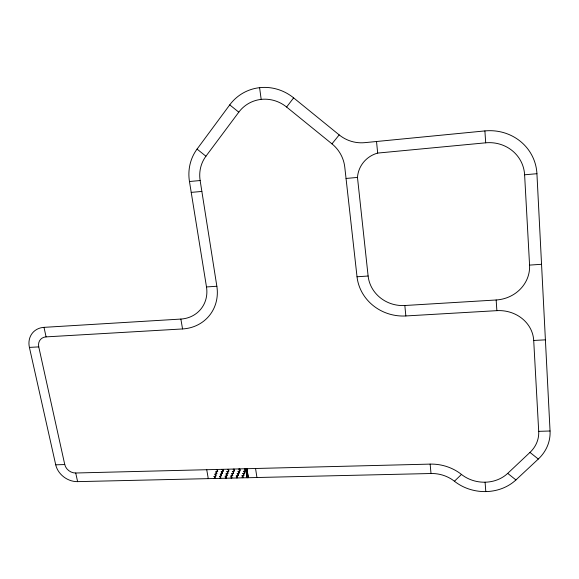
<?xml version="1.0" encoding="UTF-8"?>
<svg xmlns="http://www.w3.org/2000/svg" width="579" height="579" viewBox="0 0 579 579"><rect width="100%" height="100%" fill="white"/><g stroke="black" fill="none" stroke-linecap="round" stroke-linejoin="round"><path stroke-width="0.87" d="M206.493 286.952L189.463 181.517A45.415 42.839 49.1 0 1 197.055 149.1L229.747 104.864A46.501 44.619 57 0 1 293.625 97.873L339.178 134.893A35.724 35.449 88.4 0 0 364.857 142.644L484.898 130.919A48.679 46.371 -17 0 1 536.928 173.707L550.05 430.993A44.757 39.169 4.8 0 1 538.296 459.053L515.932 479.933A44.062 38.352 7.1 0 1 454.421 481.236A31.939 27.358 11.7 0 0 431.015 473.513L77.608 481.634A19.635 16.248 35.1 0 1 55.722 464.807L29.406 347.407A20.569 17.5 41.8 0 1 44.004 327.352L180.865 319.065A32.243 29.095 39.5 0 0 206.493 286.952L216.85 286.25L200.139 180.532A34.06 32.127 49 0 1 205.936 156.221L238.794 112.174A34.87 33.459 56.9 0 1 286.598 107.035L331.97 143.86A34.487 33.481 41.5 0 1 344.78 167.143L357.026 276.769A45.459 42.839 9.9 0 0 405.85 315.953L496.869 310.655A34.545 31.295 1.1 0 1 533.708 340.452L545.404 339.851M286.598 107.035L293.625 97.873M331.97 143.86L339.178 134.893M454.421 481.236L461.47 474.433A33.046 28.762 7.1 0 0 507.703 473.383L515.932 479.933M507.703 473.383L529.98 452.409A33.568 29.377 4.8 0 0 538.702 431.348L533.708 340.452M346.047 178.455L357.475 177.427A28.031 27.423 8.5 0 1 377.682 153.08L485.694 142.818A36.506 34.769 -17 0 1 524.61 174.786L536.928 173.707M189.463 181.517L200.139 180.532M191.215 192.387L201.861 191.432M357.026 276.769L368.121 276.024A34.096 32.127 9.9 0 0 404.837 305.509L496.16 299.987A35.384 32.902 -4.3 0 0 529.568 265.102L541.546 264.292M461.47 474.433A42.585 36.484 11.7 0 0 430.139 464.112L75.726 473A9.814 8.12 35.1 0 1 64.761 464.561L38.757 346.886A10.284 8.75 41.7 0 1 46.081 336.884L182.559 328.944A42.991 38.793 39.5 0 0 216.85 286.25M29.406 347.407L38.757 346.886M538.702 431.348L550.05 430.993M55.722 464.807L64.761 464.561M245.786 469.301L247.016 469.272M245.88 469.866L247.103 469.837M245.966 470.43L247.197 470.401M246.053 470.995L247.284 470.966M246.14 471.559L247.371 471.523M246.234 472.117L247.457 472.088M246.321 472.681L247.551 472.652M246.408 473.246L247.638 473.217M246.502 473.81L247.725 473.781M246.589 474.367L247.812 474.339M246.676 474.932L247.906 474.903M246.763 475.497L247.993 475.468M246.857 476.054L248.08 476.025M246.944 476.618L248.167 476.589M247.03 477.176L248.261 477.147M529.98 452.409L538.296 459.053M197.055 149.1L205.936 156.221M229.747 104.864L238.794 112.174M44.004 327.352L46.081 336.884M75.726 473L77.608 481.634M180.865 319.065L182.559 328.944M206.739 469.714L208.266 478.63M246.929 468.708L248.348 477.711M246.314 468.722L247.732 477.726M245.699 468.737L247.117 477.74M255.549 468.491L256.946 477.516M259.595 87.675L261.18 99.393M357.475 177.427L368.121 276.024M376.516 141.5L377.682 153.08M404.837 305.509L405.85 315.953M430.139 464.112L431.015 473.513M485.093 482.206L485.795 491.593M484.898 130.919L485.694 142.818M496.16 299.987L496.869 310.655M524.61 174.786L529.568 265.102M217.422 469.67L216.329 469.699L217.212 469.902L217.443 471.248L216.633 471.494L217.718 471.465L217.422 469.67M223.002 469.533L221.909 469.562L222.799 469.764L223.024 471.111L222.206 471.357L223.306 471.328L223.002 469.533M228.604 469.395L227.504 469.417L228.394 469.62L228.618 470.973L227.8 471.219L228.9 471.19L228.604 469.395M234.22 469.251L233.12 469.279L234.01 469.482L234.227 470.836L233.409 471.082L234.509 471.053L234.22 469.251M239.844 469.113L238.743 469.142L239.634 469.345L239.851 470.691L239.033 470.937L240.133 470.915L239.844 469.113M245.489 468.968L244.381 468.997L245.279 469.2L245.489 470.553L244.671 470.799L245.771 470.77L245.489 468.968M216.582 471.943L215.497 471.972L216.38 472.174L216.604 473.513L215.801 473.76L216.886 473.731L216.582 471.943M222.162 471.805L221.069 471.834L221.96 472.037L222.184 473.376L221.366 473.622L222.459 473.593L222.162 471.805M227.757 471.668L226.657 471.697L227.547 471.899L227.771 473.246L226.954 473.484L228.046 473.463L227.757 471.668M233.359 471.53L232.266 471.559L233.156 471.762L233.373 473.108L232.555 473.354L233.655 473.325L233.359 471.53M238.982 471.393L237.882 471.422L238.772 471.624L238.989 472.971L238.172 473.217L239.272 473.188L238.982 471.393M244.62 471.255L243.513 471.284L244.41 471.487L244.62 472.833L243.802 473.079L244.903 473.057L244.62 471.255M215.75 474.208L214.664 474.23L215.547 474.433L215.772 475.772L214.968 476.018L216.054 475.989L215.75 474.208M221.323 474.071L220.23 474.1L221.12 474.302L221.344 475.641L220.527 475.887L221.619 475.858L221.323 474.071M226.91 473.94L225.81 473.962L226.7 474.165L226.925 475.511L226.107 475.757L227.2 475.728L226.91 473.94M232.505 473.803L231.412 473.832L232.302 474.035L232.519 475.381L231.701 475.62L232.801 475.598L232.505 473.803M238.121 473.673L237.021 473.694L237.911 473.897L238.128 475.243L237.31 475.489L238.41 475.468L238.121 473.673M243.752 473.535L242.644 473.564L243.542 473.767L243.752 475.113L242.934 475.359L244.034 475.33L243.752 473.535M214.918 476.466L213.832 476.488L214.715 476.698L214.947 478.03L214.136 478.276L215.222 478.247L214.918 476.466M220.483 476.336L219.398 476.358L220.281 476.568L220.505 477.899L219.694 478.145L220.78 478.116L220.483 476.336M226.063 476.206L224.97 476.228L225.853 476.43L226.078 477.776L225.267 478.015L226.36 477.993L226.063 476.206M231.651 476.076L230.558 476.097L231.448 476.3L231.665 477.646L230.855 477.885L231.947 477.863L231.651 476.076M237.26 475.945L236.16 475.967L237.05 476.17L237.267 477.516L236.449 477.762L237.549 477.733L237.26 475.945M242.883 475.808L241.783 475.837L242.673 476.039L242.891 477.386L242.065 477.632L243.166 477.603L242.883 475.808"/></g></svg>
